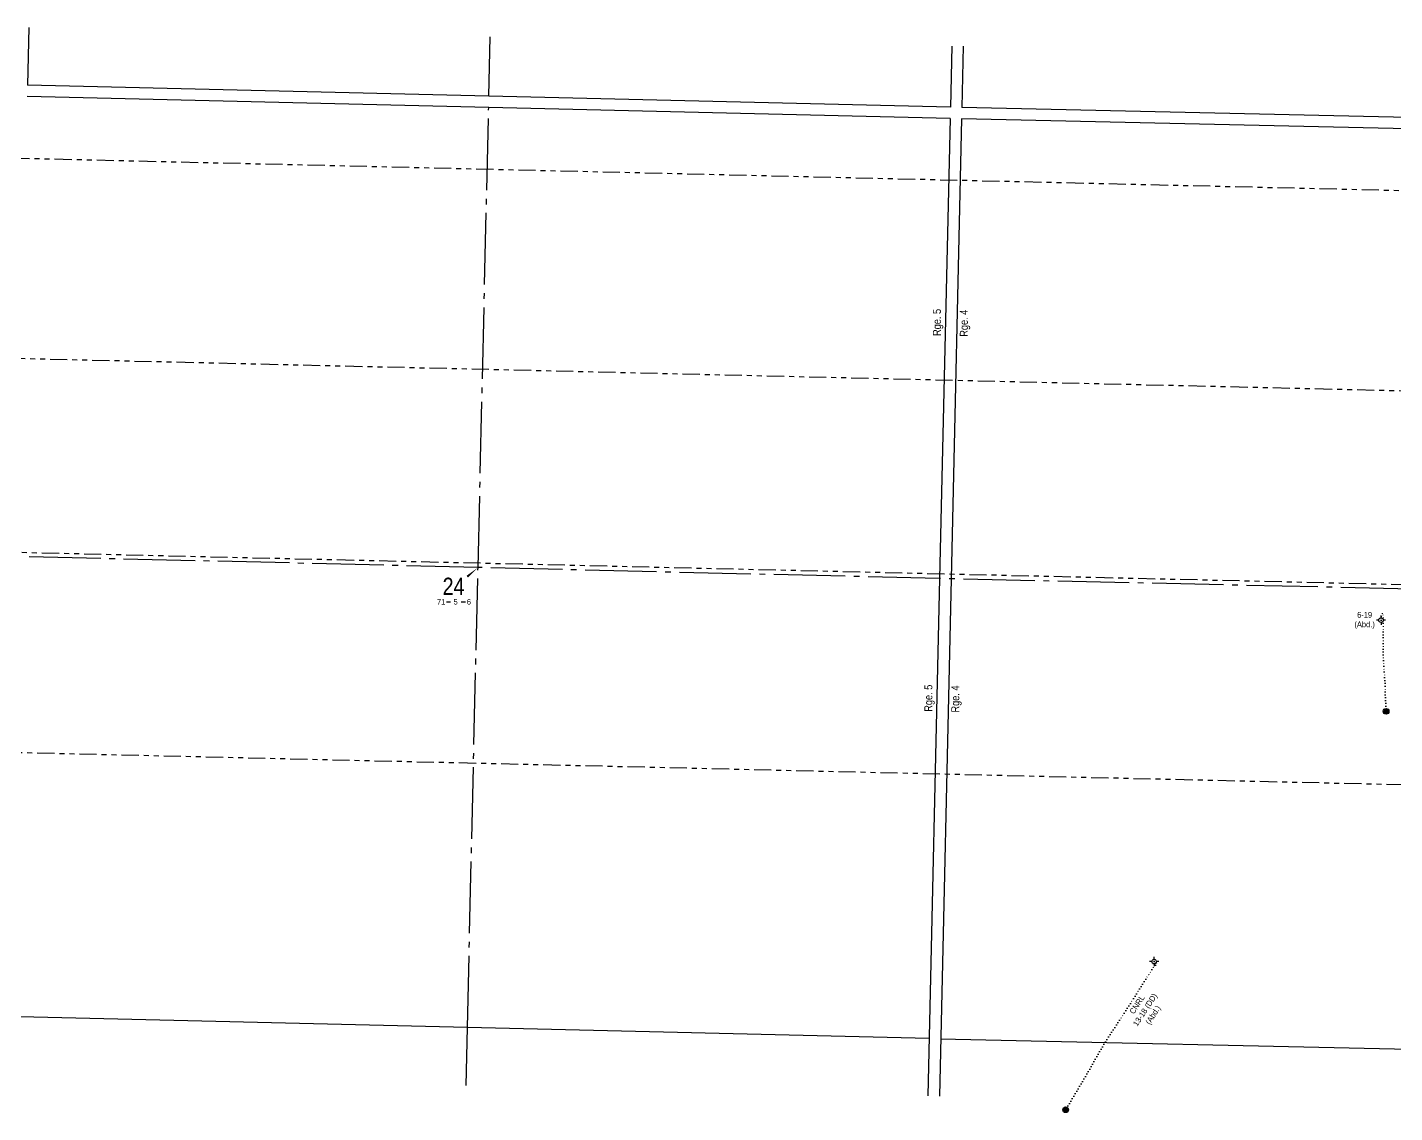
# Model space of a CAD drawing. Extents: x 391969 to 411203, y 6106388 to 6118279.
# Drawn here: x 395479 to 397870, y 6113221 to 6115118 of the extents above; entities that cross this region are included whole.
import ezdxf
from ezdxf.enums import TextEntityAlignment as Align

# ---------------------------------------------------------------- set-up
doc = ezdxf.new("R2010")
doc.units = 0
doc.header["$LTSCALE"] = 5
for name, pattern in [('foc-DOT', [1, 0.2, -0.8]), ('foc-DRILLPATH', [14.75, 6, -1.75, 1.75, -1.75, 1.75, -1.75]), ('foc-QUARTERLINE', [33, 25, -3, 2, -3])]:
    doc.linetypes.add(name, pattern=pattern)
for name, color, linetype in [('10', 1, 'Continuous'), ('9', 3, 'Continuous'), ('AS-DRILL', 8, 'foc-DOT'), ('AS-DRILL-T', 8, 'Continuous'), ('C-WS-S', 8, 'Continuous'), ('D-TXT', 6, 'Continuous'), ('F-WS-S', 8, 'Continuous'), ('L-SEC', 7, 'Continuous'), ('L-SECLBL', 7, 'Continuous'), ('L-SECQ', 8, 'foc-QUARTERLINE'), ('P-PDRILLPATH', 12, 'foc-DRILLPATH')]:
    doc.layers.add(name, color=color, linetype=linetype)
doc.styles.add('80CG', font='ARIALN.TTF', dxfattribs={"height": 10})
doc.styles.add('80L', font='ARIALN.TTF', dxfattribs={"height": 10})
doc.styles.add('SIMPLEX', font='ARIALN.TTF')

# ---------------------------------------------------------------- blocks, each defined once
blk = doc.blocks.new('L-SECLBL')
at = {"layer": '9', "color": 7}
for p, q in [((-5.1, -27.8), (-12.3, -27.8)), ((20.7, -27.8), (13.5, -27.8))]:
    blk.add_line(p, q, dxfattribs=at)
at = {"layer": '10', "color": 2, "style": 'SIMPLEX'}
blk.add_attdef('SEC', text='', height=30, dxfattribs=at).set_placement((0, 0), align=Align.MIDDLE)
at = {"layer": '10', "color": 5, "style": '80L'}
blk.add_attdef('TWP', text='', height=9.5, dxfattribs=at).set_placement((-14.4, -27.4), align=Align.MIDDLE_RIGHT)
blk.add_attdef('RGE', text='', height=9.5, dxfattribs=at).set_placement((3.6, -27.4), align=Align.MIDDLE_CENTER)
blk.add_attdef('MER', text='', height=9.5, dxfattribs=at).set_placement((23.2, -27.4), align=Align.MIDDLE_LEFT)
blk = doc.blocks.new('BH-Existing')
at = {"layer": 'AS-DRILL-T'}
h = blk.add_hatch(color=256, dxfattribs=at)
h.dxf.hatch_style = 1
edge = h.paths.add_edge_path()
edge.add_arc((0, 0), 0.5, 0, 360)
blk.add_circle((0, 0), 0.5, dxfattribs=at)
blk = doc.blocks.new('GABD')
for p, q in [((-0.81, 0), (-1.62, 0)), ((0, 0.81), (0, 1.62)), ((1.62, 0), (0.81, 0)), ((0, -0.81), (0, -1.62))]:
    blk.add_line(p, q)
blk.add_circle((0, 0), 0.8)

msp = doc.modelspace()

# ---------------------------------------------------------------- linework, layer by layer
at = {"layer": 'AS-DRILL', "flags": 128}
for points in [[(397845.658, 6114081.921), (397843.068, 6114082.801), (397842.418, 6114083.696), (397843.149, 6114084.61), (397844.239, 6114085.895), (397845.596, 6114087.484), (397847.349, 6114090.645), (397848.389, 6114093.692), (397848.447, 6114094.04), (397848.484, 6114094.35), (397848.54, 6114094.588), (397848.633, 6114094.696), (397848.731, 6114094.614), (397848.824, 6114094.342), (397848.894, 6114093.9), (397848.941, 6114093.329), (397848.974, 6114092.588), (397849.005, 6114091.737), (397849.052, 6114090.766), (397849.138, 6114089.713), (397849.231, 6114088.541), (397849.331, 6114087.218), (397849.427, 6114085.756), (397849.491, 6114084.194), (397849.542, 6114082.462), (397849.621, 6114080.68), (397849.678, 6114078.808), (397849.701, 6114076.787), (397849.695, 6114074.787), (397849.677, 6114072.687), (397849.626, 6114070.467), (397849.553, 6114068.168), (397849.496, 6114065.679), (397849.496, 6114063.058), (397849.502, 6114060.287), (397849.527, 6114057.426), (397849.571, 6114054.564), (397849.595, 6114051.713), (397849.615, 6114048.662), (397849.574, 6114045.552), (397849.501, 6114042.383), (397849.458, 6114039.193), (397849.466, 6114036.072), (397849.447, 6114033.071), (397849.41, 6114030.132), (397849.395, 6114027.311), (397849.439, 6114024.429), (397849.501, 6114021.497), (397849.603, 6114018.534), (397849.685, 6114015.581), (397849.767, 6114012.609), (397849.867, 6114009.556), (397850.015, 6114006.411), (397850.239, 6114003.105), (397850.522, 6113999.768), (397850.876, 6113996.429), (397851.259, 6113993.059), (397851.532, 6113989.742), (397851.749, 6113986.526), (397851.945, 6113983.331), (397852.133, 6113980.166), (397852.316, 6113976.841), (397852.512, 6113973.615), (397852.747, 6113970.319), (397852.974, 6113967.153), (397853.152, 6113964.038), (397853.213, 6113961.016), (397853.205, 6113958.075), (397853.189, 6113955.185), (397853.176, 6113952.424), (397854.481, 6113922.627)], [(397449.039, 6113484.994), (397450.185, 6113483.047), (397450.387, 6113482.692), (397451.114, 6113482.145), (397451.778, 6113482.72), (397452.327, 6113483.578), (397453.316, 6113484.365), (397454.036, 6113485.239), (397453.935, 6113484.771), (397453.89, 6113484.532), (397453.856, 6113484.383), (397453.843, 6113484.253), (397453.805, 6113483.884), (397453.724, 6113483.406), (397453.55, 6113482.809), (397453.233, 6113482.057), (397452.732, 6113481.178), (397452.049, 6113480.173), (397451.347, 6113479.229), (397450.429, 6113478.04), (397449.503, 6113476.911), (397448.505, 6113475.724), (397447.456, 6113474.468), (397446.384, 6113473.072), (397445.267, 6113471.477), (397444.106, 6113469.744), (397442.994, 6113467.939), (397441.91, 6113466.033), (397440.724, 6113464.04), (397439.376, 6113461.971), (397437.927, 6113459.854), (397436.405, 6113457.638), (397434.841, 6113455.303), (397433.254, 6113452.849), (397431.614, 6113450.266), (397429.921, 6113447.545), (397428.186, 6113444.734), (397426.38, 6113441.905), (397424.522, 6113439.007), (397422.632, 6113435.97), (397420.679, 6113432.834), (397418.695, 6113429.649), (397416.659, 6113426.375), (397414.54, 6113422.963), (397412.328, 6113419.433), (397410.035, 6113415.865), (397407.682, 6113412.288), (397405.287, 6113408.622), (397402.869, 6113404.857), (397400.502, 6113401.111), (397398.198, 6113397.473), (397395.78, 6113393.698), (397393.477, 6113390.13), (397391.082, 6113386.444), (397388.594, 6113382.67), (397385.932, 6113378.721), (397383.2, 6113374.753), (397380.425, 6113370.646), (397377.678, 6113366.498), (397374.9, 6113362.271), (397372.141, 6113358.013), (397369.423, 6113353.795), (397366.776, 6113349.615), (397364.189, 6113345.433), (397361.62, 6113341.181), (397359.071, 6113336.909), (397356.51, 6113332.547), (397353.887, 6113328.116), (397350.504, 6113322.383), (397348.722, 6113319.303), (397346.169, 6113314.84), (397343.676, 6113310.407), (397341.264, 6113306.011), (397338.914, 6113301.704), (397336.557, 6113297.538), (397334.194, 6113293.521), (397331.904, 6113289.633), (397329.633, 6113285.734), (397327.333, 6113281.816), (397325.063, 6113277.947), (397321.607, 6113272.106), (397317.174, 6113264.626), (397297.66, 6113231.737), (397294.236, 6113225.954)]]:
    msp.add_lwpolyline(points, dxfattribs=at)
at = {"layer": 'L-SEC'}
for p, q in [((395481.111, 6115118.431), (395478.754, 6115017.626)), ((397095.087, 6115085.751), (397092.653, 6114978.958)), ((397115.192, 6115085.344), (397112.757, 6114978.509)), ((396285.721, 6114998.292), (395478.754, 6115017.626)), ((396285.239, 6114978.188), (395478.284, 6114997.522)), ((397092.676, 6114978.958), (396285.721, 6114998.292)), ((397092.194, 6114958.854), (396285.239, 6114978.188)), ((397092.66, 6114978.958), (397092.643, 6114978.958)), ((397919.335, 6114960.49), (397112.757, 6114978.509)), ((397092.194, 6114958.854), (397073.862, 6114154.684)), ((397112.299, 6114958.405), (397093.967, 6114154.225)), ((397918.886, 6114940.385), (397112.299, 6114958.405)), ((397073.862, 6114154.684), (397053.247, 6113250.357)), ((397093.967, 6114154.225), (397073.352, 6113249.914)), ((397055.53, 6113350.513), (395440.686, 6113389.219)), ((397075.635, 6113350.068), (398688.135, 6113314.388))]:
    msp.add_line(p, q, dxfattribs=at)
at = {"layer": 'L-SECLBL', "flags": 128}
msp.add_lwpolyline([(396266.674, 6114174.027, 0, 3.999, 0), (396247.818, 6114158.037, 0, 0, 0)], format="xyseb", dxfattribs=at)
at = {"layer": 'L-SECQ'}
for p, q in [((396285.703, 6114998.292), (396288.1, 6115102.091)), ((396266.674, 6114174.027), (396285.239, 6114978.188)), ((396266.674, 6114174.027), (395439.382, 6114193.852)), ((396248.108, 6113369.866), (396266.674, 6114174.027)), ((397073.862, 6114154.684), (396266.674, 6114174.027)), ((397900.388, 6114136.425), (397073.862, 6114154.684)), ((396245.76, 6113268.155), (396248.108, 6113369.866))]:
    msp.add_line(p, q, dxfattribs=at)
at = {"layer": 'P-PDRILLPATH'}
for points in [[(399705.801, 6114226.811), (399242.76, 6114800.823), (393953.617, 6114924.499)], [(399705.636, 6114219.315), (399234.786, 6114451.045), (393945.339, 6114574.728)], [(399764.77, 6114180.513), (399441.567, 6114107.655), (393937.312, 6114235.606)], [(399764.605, 6114173.018), (399433.534, 6113757.878), (393929.236, 6113885.83)]]:
    msp.add_lwpolyline(points, dxfattribs=at)

# ---------------------------------------------------------------- block references
at = {"layer": 'AS-DRILL-T', "xscale": 9.996262199999801, "yscale": 9.996262199999801, "zscale": 9.996262199999801}
for p in [(397854.462, 6113922.622), (397294.216, 6113225.949)]:
    msp.add_blockref('BH-Existing', p, dxfattribs=at)
at = {"layer": 'F-WS-S', "xscale": 4.999999999999988, "yscale": 4.999999999999988, "zscale": 4.999999999999988}
for p in [(397845.658, 6114081.921), (397449.039, 6113484.994)]:
    msp.add_blockref('GABD', p, dxfattribs=at)
at = {"layer": 'L-SECLBL', "xscale": 0.99962622, "yscale": 0.99962622, "zscale": 0.99962622}
msp.add_blockref('L-SECLBL', (396223.833, 6114141.467), dxfattribs=at).add_auto_attribs({'SEC': '24', 'TWP': '71', 'RGE': '5', 'MER': '6'})

# ---------------------------------------------------------------- texts
at = {"layer": 'C-WS-S', "insert": (397817.009, 6114081.529), "char_height": 9.9963, "width": 30.58652, "attachment_point": 5, "style": '80CG'}
msp.add_mtext('\\A1;6-19\\P(Abd.)', dxfattribs=at)
at = {"layer": 'C-WS-S', "insert": (397434.265, 6113400.052), "char_height": 9.9963, "width": 68.09418, "attachment_point": 5, "rotation": 56.839368, "style": '80CG'}
msp.add_mtext('\\A1;CNRL\\P13-18 (DD)\\P(Abd.)', dxfattribs=at)
at = {"layer": 'D-TXT', "color": 3, "char_height": 13.9948, "attachment_point": 1, "rotation": 90, "style": '80L'}
for s, width, insert in [('Rge. 5', 46.70644, (397062.048, 6114578.942)), ('Rge. 4', 46.58234, (397109.14, 6114577.577)), ('Rge. 5', 46.70644, (397047.07, 6113921.904)), ('Rge. 4', 46.58234, (397094.162, 6113920.54))]:
    msp.add_mtext_dynamic_manual_height_columns(s, width=width, gutter_width=47.482, heights=[0], dxfattribs=dict(at, insert=insert))

doc.saveas('drawing.dxf')
